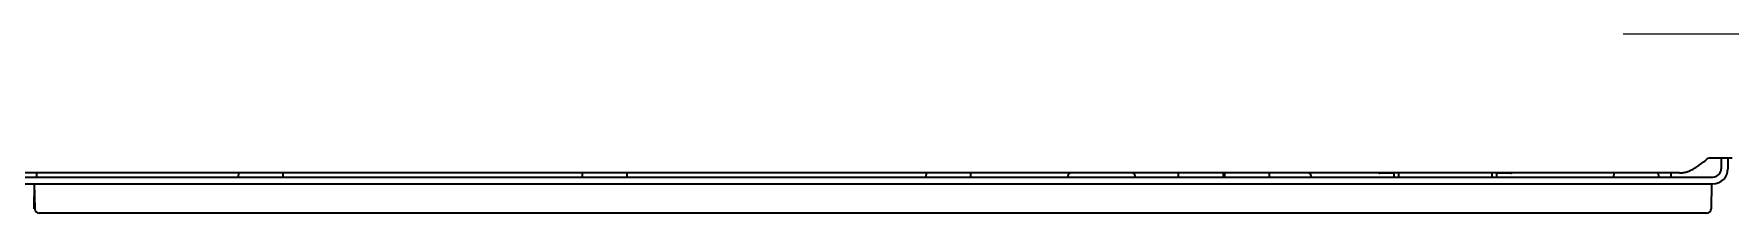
# Model space of a CAD drawing. Extents: x 6569 to 10251, y -294 to 3435.
# Drawn here: x 8002.1 to 8204.3, y 1270.8 to 1292.2 of the extents above; entities that cross this region are included whole.
import ezdxf

# ---------------------------------------------------------------- set-up
doc = ezdxf.new("R2010")
doc.units = 0
doc.header["$LTSCALE"] = 5
doc.layers.get('0').update_dxf_attribs({"linetype": 'CONTINUOUS', "lineweight": 0})
doc.layers.add('1', color=7, linetype='CONTINUOUS', true_color=0xffffff)

msp = doc.modelspace()

# ---------------------------------------------------------------- linework, layer by layer
at = {"color": 4}
msp.add_line((8191.56, 1292.23), (8291.56, 1292.23), dxfattribs=at)
at = {"layer": '1', "color": 7, "linetype": 'Continuous', "lineweight": 35}
for p, q in [((8201.76, 1277.43), (8202.76, 1277.43)), ((8202.76, 1277.43), (8204.56, 1277.43)), ((8203.26, 1277.43), (8203.26, 1276.13)), ((8204.06, 1277.43), (8204.06, 1276.13)), ((8198.3, 1275.63), (7573.41, 1275.63)), ((7581.36, 1275.13), (8202.26, 1275.13)), ((7581.36, 1274.33), (8202.26, 1274.33)), ((8002.11, 1274.33), (8002.06, 1271.32)), ((8002.11, 1274.33), (8002.17, 1271.32)), ((8002.36, 1275.63), (8002.36, 1275.13)), ((8026.44, 1275.63), (8026.43, 1275.13)), ((8031.8, 1275.13), (8031.79, 1275.63)), ((8067.44, 1275.63), (8067.43, 1275.13)), ((8072.8, 1275.13), (8072.79, 1275.63)), ((8108.44, 1275.63), (8108.43, 1275.13)), ((8113.8, 1275.13), (8113.79, 1275.63)), ((8125.36, 1275.23), (8125.36, 1275.13)), ((8133.36, 1275.13), (8133.36, 1275.23)), ((8138.51, 1275.63), (8138.51, 1275.13)), ((8143.91, 1275.13), (8143.91, 1275.63)), ((8144.04, 1275.63), (8144.03, 1275.13)), ((8149.4, 1275.13), (8149.39, 1275.63)), ((8154.36, 1275.13), (8154.36, 1275.23)), ((8162.57, 1275.61), (8162.57, 1275.63)), ((8164.17, 1275.6), (8162.57, 1275.61)), ((8164.26, 1275.13), (8164.26, 1275.5)), ((8164.76, 1275.6), (8164.76, 1275.13)), ((8175.96, 1275.13), (8175.96, 1275.6)), ((8176.46, 1275.5), (8176.46, 1275.13)), ((8178.16, 1275.61), (8176.56, 1275.6)), ((8178.16, 1275.63), (8178.16, 1275.61)), ((8190.44, 1275.63), (8190.43, 1275.13)), ((8195.8, 1275.13), (8195.79, 1275.63)), ((8197.3, 1275.13), (8197.29, 1275.63)), ((8202.11, 1274.33), (8202.06, 1271.32)), ((8201.06, 1270.83), (8002.67, 1270.83)), ((8201.56, 1270.83), (8201.06, 1270.83))]:
    msp.add_line(p, q, dxfattribs=at)
for centre, radius, start, end in [((8125.76, 1275.23), 0.4, 90, 180), ((8132.96, 1275.23), 0.4, 0, 90), ((8153.96, 1275.23), 0.4, 0, 90), ((8162.57, 1276.11), 0.5, 254.432, 269.8033), ((8164.16, 1275.5), 0.1, 0, 89.5775), ((8176.56, 1275.5), 0.1, 90.4232, 180), ((8178.16, 1276.11), 0.5, 270.1967, 285.568), ((8202.26, 1276.13), 1, 270, 0), ((8202.26, 1276.13), 1.8, 270, 0), ((8002.67, 1271.33), 0.5, 181, 270), ((8201.56, 1271.33), 0.5, 270, 359)]:
    msp.add_arc(centre, radius, start, end, dxfattribs=at)
msp.add_open_spline([(8198.3, 1275.63), (8198.34, 1275.63), (8198.37, 1275.63), (8198.45, 1275.63), (8198.55, 1275.64), (8198.66, 1275.65), (8198.88, 1275.68), (8199.02, 1275.72), (8199.24, 1275.78), (8199.31, 1275.81), (8199.42, 1275.85), (8199.45, 1275.87), (8199.52, 1275.9), (8199.56, 1275.91), (8199.74, 1275.99), (8199.89, 1276.07), (8200.18, 1276.24), (8200.32, 1276.33), (8200.61, 1276.52), (8200.75, 1276.63), (8200.97, 1276.79), (8201.04, 1276.85), (8201.15, 1276.93), (8201.19, 1276.96), (8201.26, 1277.02), (8201.3, 1277.05), (8201.48, 1277.19), (8201.62, 1277.31), (8201.76, 1277.43)], degree=3, knots=[0, 0, 0, 0, 0.03125, 0.03125, 0.0625, 0.125, 0.125, 0.25, 0.25, 0.3125, 0.3125, 0.34375, 0.34375, 0.375, 0.375, 0.5, 0.5, 0.625, 0.625, 0.75, 0.75, 0.8125, 0.8125, 0.84375, 0.84375, 0.875, 0.875, 1, 1, 1, 1], dxfattribs=at)

doc.saveas('drawing.dxf')
